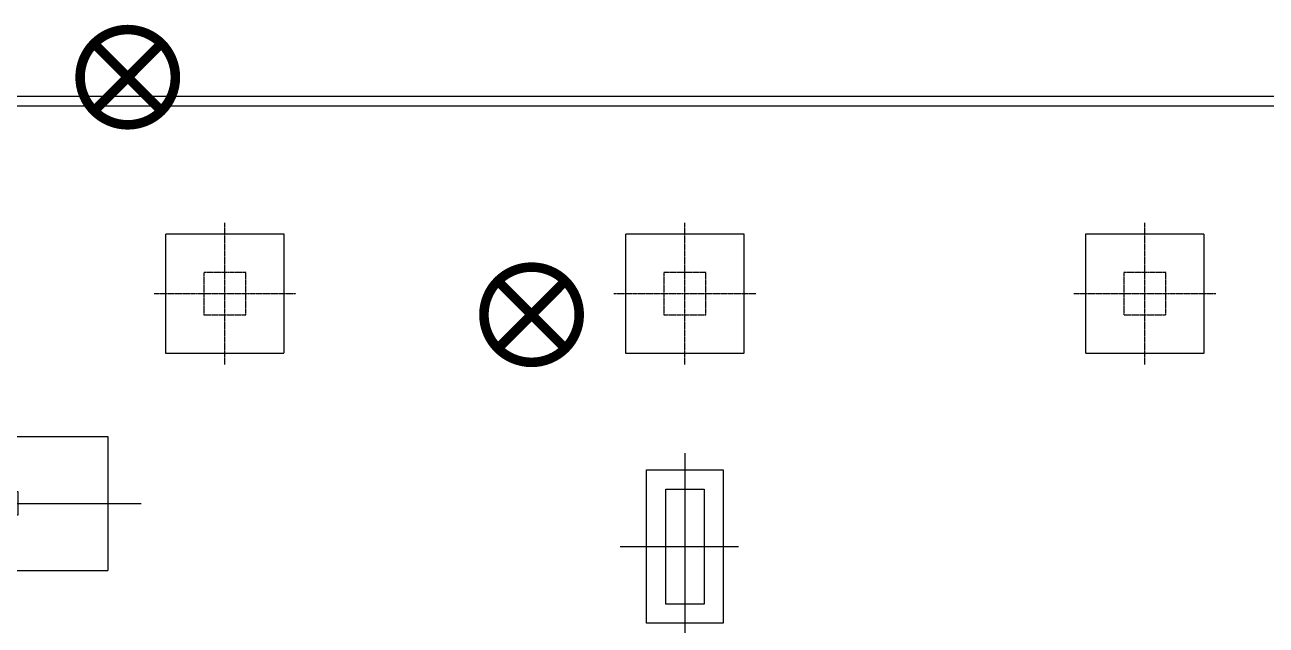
# Model space of a CAD drawing. Header units: inches. Extents: x 0 to 275590, y -2590 to 279503.
# Drawn here: x 99582 to 115776, y 39646 to 47478 of the extents above; entities that cross this region are included whole.
import ezdxf

# ---------------------------------------------------------------- set-up
doc = ezdxf.new("R2010")
doc.units = ezdxf.units.IN
doc.header["$MEASUREMENT"] = 0
for name, pattern in [('CENTER', [2, 1.25, -0.25, 0.25, -0.25]), ('DASHDOT', [1, 0.5, -0.25, 0, -0.25]), ('HIDDEN', [0.375, 0.25, -0.125])]:
    doc.linetypes.add(name, pattern=pattern)
for name, color, linetype in [('C-PEDESTAL', 2, 'CENTER'), ('CCEN', 8, 'Continuous'), ('CGRID', 8, 'CENTER'), ('CPED', 8, 'Continuous'), ('CTower', 8, 'Continuous'), ('E-EARTHROD', 4, 'Continuous'), ('E-TRENCH', 1, 'Continuous'), ('EE3 (50x6 MS FLAT)', 3, 'DASHDOT')]:
    doc.layers.add(name, color=color, linetype=linetype)

# ---------------------------------------------------------------- blocks, each defined once
blk = doc.blocks.new('FIRE WALL-FN')
at = {"color": 8}
for p, q in [((-4475, -150), (-4475, 90)), ((-4475, 90), (-2975, 90)), ((-2675, 90), (25, 90)), ((325, 90), (3025, 90)), ((3325, 90), (9025, 90)), ((9325, 90), (10825, 90)), ((10825, -150), (10825, 90)), ((-4475, -150), (-2975, -150)), ((-2675, -150), (25, -150)), ((325, -150), (3025, -150)), ((3325, -150), (9025, -150)), ((9325, -150), (10825, -150))]:
    blk.add_line(p, q, dxfattribs=at)
for points in [[(-2675, 90), (-2675, 270), (-2975, 270), (-2975, 90)], [(325, 90), (325, 270), (25, 270), (25, 90)], [(6325, 90), (6325, 270), (6025, 270), (6025, 90)], [(9325, 90), (9325, 270), (9025, 270), (9025, 90)], [(-2975, -150), (-2975, -330), (-2675, -330), (-2675, -150)], [(25, -150), (25, -330), (325, -330), (325, -150)], [(6025, -150), (6025, -330), (6325, -330), (6325, -150)], [(9025, -150), (9025, -330), (9325, -330), (9325, -150)]]:
    blk.add_lwpolyline(points, dxfattribs=at)
at = {"color": 8, "elevation": 0}
for points in [[(3325, 90), (3325, 270), (3025, 270), (3025, 90)], [(3025, -150), (3025, -330), (3325, -330), (3325, -150)]]:
    blk.add_lwpolyline(points, dxfattribs=at)
at = {"layer": 'CCEN', "color": 8, "ltscale": 0.5}
for p, q in [((-2825, -2016), (-2825, 1877)), ((175, -2016), (175, 1877)), ((3175, -2016), (3175, 1877)), ((6175, -2016), (6175, 1877)), ((9175, -2016), (9175, 1877)), ((-4475, -30), (10825, -30))]:
    blk.add_line(p, q, dxfattribs=at)
at = {"layer": 'CTower', "color": 8, "ltscale": 0.5}
for p, q in [((-3700, 90), (-3700, 1440)), ((-3700, 1440), (-1950, 1440)), ((-1950, 90), (-1950, 1440)), ((-700, 90), (-700, 1440)), ((-700, 1440), (1050, 1440)), ((1050, 90), (1050, 1440)), ((2300, 90), (2300, 1440)), ((2300, 1440), (4050, 1440)), ((4050, 90), (4050, 1440)), ((5300, 90), (5300, 1440)), ((5300, 1440), (7050, 1440)), ((7050, 90), (7050, 1440)), ((8300, 90), (8300, 1440)), ((8300, 1440), (10050, 1440)), ((10050, 90), (10050, 1440)), ((-3700, -1500), (-3700, -150)), ((-1950, -1500), (-1950, -150)), ((-700, -1500), (-700, -150)), ((1050, -1500), (1050, -150)), ((2300, -1500), (2300, -150)), ((4050, -1500), (4050, -150)), ((5300, -1500), (5300, -150)), ((7050, -1500), (7050, -150)), ((8300, -1500), (8300, -150)), ((10050, -1500), (10050, -150)), ((-3700, -1500), (-1950, -1500)), ((-700, -1500), (1050, -1500)), ((2300, -1500), (4050, -1500)), ((5300, -1500), (7050, -1500)), ((8300, -1500), (10050, -1500))]:
    blk.add_line(p, q, dxfattribs=at)
blk = doc.blocks.new('A$C715F6F09')
at = {"layer": 'E-TRENCH', "color": 8, "ltscale": 10}
for p, q in [((51475, 165075, -649851), (155624, 165075, -649851)), ((51475, 164950, -649851), (155524, 164950, -649851))]:
    blk.add_line(p, q, dxfattribs=at)
blk = doc.blocks.new('4-1P-LA')
at = {"linetype": 'HIDDEN'}
for points in [[(-5225, -775), (-5225, 775), (-6775, 775), (-6775, -775)], [(775, -775), (775, 775), (-775, 775), (-775, -775)], [(6775, -775), (6775, 775), (5225, 775), (5225, -775)]]:
    blk.add_lwpolyline(points, close=True, dxfattribs=at)
at = {"layer": 'C-PEDESTAL'}
for points in [[(-5725, -275), (-5725, 275), (-6275, 275), (-6275, -275)], [(275, -275), (275, 275), (-275, 275), (-275, -275)], [(6275, -275), (6275, 275), (5725, 275), (5725, -275)]]:
    blk.add_lwpolyline(points, close=True, dxfattribs=at)
at = {"layer": 'CGRID'}
for p, q in [((-6000, -925), (-6000, 925)), ((0, -925), (0, 925)), ((6000, -925), (6000, 925)), ((-6925, 0), (-5075, 0)), ((-925, 0), (925, 0)), ((5075, 0), (6925, 0))]:
    blk.add_line(p, q, dxfattribs=at)
blk = doc.blocks.new('ER-WTP')
at = {"ltscale": 0.5, "const_width": 0.0777}
blk.add_lwpolyline([(-0.391, 0, 1), (0.386, 0, 1)], format="xyb", close=True, dxfattribs=at)
for points in [[(-0.277, -0.275), (0.272, 0.275)], [(0.272, -0.275), (-0.277, 0.275)]]:
    blk.add_lwpolyline(points, dxfattribs=at)
blk = doc.blocks.new('BB')
at = {"layer": 'CCEN', "color": 8}
for p, q in [((99499.2, 32543.8), (99499.2, 11375)), ((98655.7, 31325.4), (100199.2, 31325.4))]:
    blk.add_line(p, q, dxfattribs=at)
at = {"layer": 'CPED', "color": 8, "ltscale": 4}
blk.add_lwpolyline([(99249.2, 30575.4), (99249.2, 32075.4), (99749.2, 32075.4), (99749.2, 30575.4)], close=True, dxfattribs=at)
at = {"layer": 'CTower', "color": 8}
blk.add_lwpolyline([(99999.2, 32325.4), (99999.2, 30325.4), (98999.2, 30325.4), (98999.2, 32325.4)], close=True, dxfattribs=at)
blk.add_blockref('4-1P-LA', (99499.2, 34625))
at = {"rotation": 270}
blk.add_blockref('FIRE WALL-FN', (90530, 29063), dxfattribs=at)
at = {"layer": 'E-EARTHROD', "color": 4, "ltscale": 0.5, "xscale": 1600, "yscale": 1600, "zscale": 1600}
for p in [(92235.4, 37448.8, 548148), (97503.7, 34350, 548148)]:
    blk.add_blockref('ER-WTP', p, dxfattribs=at)
at = {"layer": 'EE3 (50x6 MS FLAT)', "ltscale": 10}
blk.add_blockref('A$C715F6F09', (-44000, -127874.5), dxfattribs=at)

msp = doc.modelspace()

# ---------------------------------------------------------------- block references
msp.add_blockref('BB', (8693, 9346))

doc.saveas('drawing.dxf')
